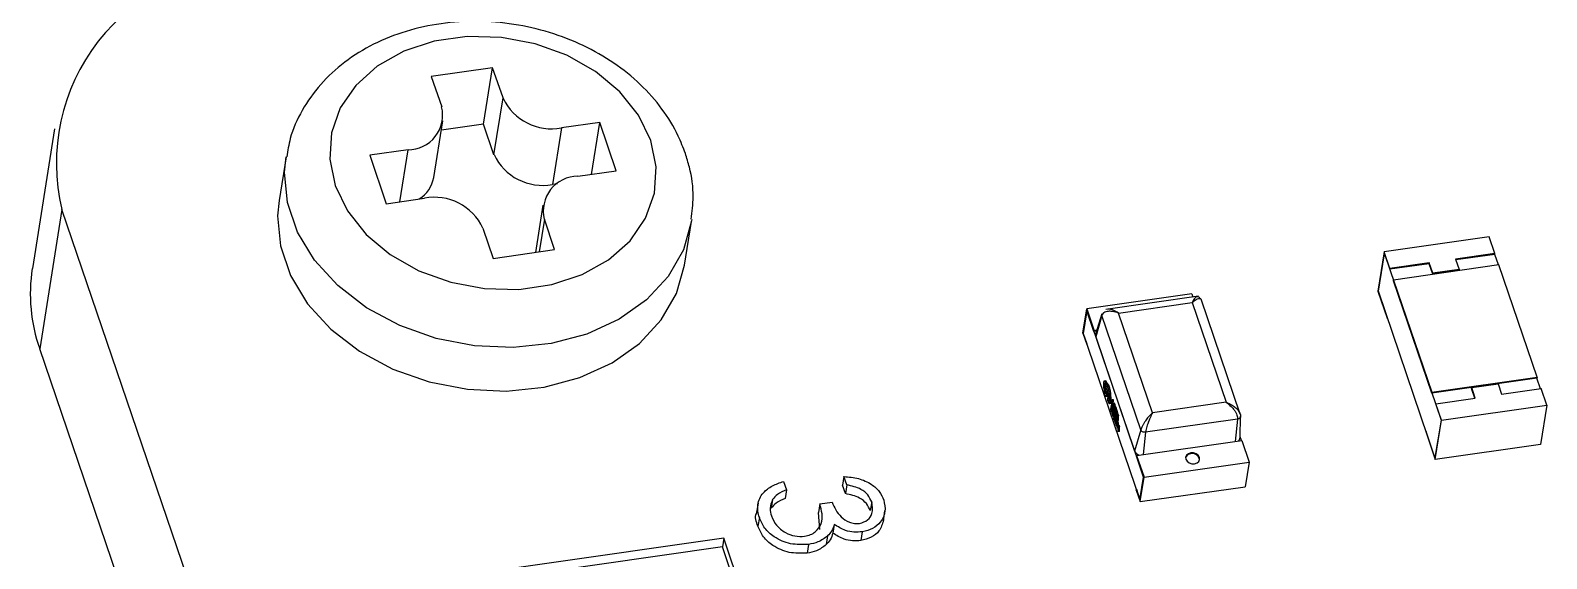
# Model space of a CAD drawing. Header units: millimetres. Extents: x 5 to 415, y 5 to 292.
# Drawn here: x 308.47 to 319.55, y 233.75 to 237.6 of the extents above; entities that cross this region are included whole.
import ezdxf

# ---------------------------------------------------------------- set-up
doc = ezdxf.new("R2010")
doc.units = ezdxf.units.MM

msp = doc.modelspace()

# ---------------------------------------------------------------- linework, layer by layer
at = {"color": 7, "linetype": 'Continuous', "lineweight": 25}
for p, q in [((311.848, 237.331), (311.4, 237.267)), ((311.4, 237.267), (311.476, 237.046)), ((311.782, 236.918), (311.848, 237.331)), ((311.924, 237.11), (311.848, 237.331)), ((311.858, 236.696), (311.924, 237.11)), ((311.419, 236.529), (311.485, 236.943)), ((311.782, 236.918), (311.474, 236.874)), ((311.858, 236.696), (311.782, 236.918)), ((312.351, 236.892), (312.285, 236.478)), ((312.631, 236.932), (312.351, 236.892)), ((312.57, 236.552), (312.631, 236.932)), ((312.751, 236.578), (312.631, 236.932)), ((308.647, 236.884), (308.485, 235.865)), ((310.339, 236.681), (310.288, 236.362)), ((311.23, 236.732), (310.95, 236.692)), ((310.95, 236.692), (311.07, 236.338)), ((312.471, 236.538), (312.751, 236.578)), ((312.323, 236.484), (312.285, 236.478)), ((311.07, 236.338), (311.351, 236.378)), ((308.701, 236.296), (308.539, 235.278)), ((313.864, 221.144), (308.701, 236.296)), ((312.216, 236.328), (312.161, 235.983)), ((311.777, 236.16), (311.853, 235.939)), ((312.301, 236.003), (312.226, 236.224)), ((313.251, 235.89), (313.301, 236.208)), ((319.131, 236.096), (318.363, 235.986)), ((319.172, 235.975), (319.131, 236.096)), ((311.853, 235.939), (312.301, 236.003)), ((318.363, 235.986), (318.317, 235.7)), ((318.32, 235.699), (318.364, 235.972)), ((318.404, 235.865), (318.363, 235.986)), ((318.364, 235.972), (318.403, 235.859)), ((318.364, 235.972), (318.778, 234.758)), ((318.691, 235.9), (318.403, 235.859)), ((318.692, 235.906), (318.404, 235.865)), ((318.692, 235.906), (318.691, 235.9)), ((318.717, 235.824), (318.691, 235.9)), ((318.718, 235.83), (318.692, 235.906)), ((319.172, 235.975), (318.884, 235.934)), ((318.884, 235.934), (318.91, 235.858)), ((319.171, 235.968), (318.886, 235.928)), ((319.171, 235.968), (319.172, 235.975)), ((319.198, 235.891), (319.171, 235.968)), ((318.403, 235.859), (318.404, 235.865)), ((319.201, 235.891), (318.432, 235.781)), ((318.909, 235.851), (318.717, 235.824)), ((318.718, 235.83), (318.717, 235.824)), ((318.91, 235.858), (318.718, 235.83)), ((318.91, 235.858), (318.909, 235.851)), ((319.48, 235.071), (319.201, 235.891)), ((316.957, 235.68), (316.189, 235.57)), ((316.957, 235.68), (316.965, 235.656)), ((318.317, 235.7), (318.384, 235.503)), ((318.385, 235.509), (318.32, 235.699)), ((318.734, 234.484), (318.32, 235.699)), ((318.431, 235.775), (318.432, 235.781)), ((318.711, 234.955), (318.431, 235.775)), ((318.432, 235.781), (318.712, 234.962)), ((316.16, 235.392), (316.189, 235.57)), ((316.189, 235.57), (316.243, 235.411)), ((317.005, 235.662), (316.329, 235.565)), ((316.422, 235.54), (316.959, 235.616)), ((316.959, 235.616), (317.207, 234.889)), ((317.311, 234.802), (317.025, 235.64)), ((316.19, 235.557), (316.164, 235.391)), ((316.242, 235.405), (316.19, 235.557)), ((316.19, 235.557), (316.604, 234.342)), ((316.299, 235.534), (316.254, 235.385)), ((316.299, 235.522), (316.255, 235.367)), ((316.584, 234.687), (316.299, 235.522)), ((316.67, 234.812), (316.422, 235.54)), ((318.384, 235.503), (318.385, 235.509)), ((318.384, 235.503), (318.387, 235.503)), ((316.16, 235.392), (316.189, 235.309)), ((316.164, 235.391), (316.19, 235.315)), ((316.164, 235.391), (316.578, 234.177)), ((316.243, 235.411), (316.242, 235.405)), ((316.261, 235.407), (316.242, 235.405)), ((316.263, 235.414), (316.243, 235.411)), ((316.255, 235.367), (316.539, 234.532)), ((313.702, 220.125), (308.539, 235.278)), ((316.19, 235.315), (316.189, 235.309)), ((316.189, 235.309), (316.192, 235.309)), ((316.327, 235.02), (316.317, 235.019)), ((316.329, 235.044), (316.319, 235.043)), ((316.339, 235.028), (316.329, 235.026)), ((316.341, 235.022), (316.331, 235.021)), ((316.331, 235.021), (316.331, 235.021)), ((316.345, 235.021), (316.335, 235.019)), ((319.479, 235.065), (318.711, 234.955)), ((318.712, 234.962), (319.48, 235.071)), ((319.002, 234.995), (319.195, 235.023)), ((319.195, 235.023), (319.22, 234.947)), ((319.48, 235.071), (319.479, 235.065)), ((319.506, 234.987), (319.479, 235.065)), ((316.331, 234.992), (316.322, 234.99)), ((316.337, 234.982), (316.328, 234.98)), ((316.329, 234.933), (316.338, 234.934)), ((316.337, 235.002), (316.331, 235.001)), ((316.342, 234.959), (316.332, 234.957)), ((316.344, 234.941), (316.332, 234.957)), ((316.332, 234.94), (316.332, 234.941)), ((316.332, 234.941), (316.345, 234.924)), ((316.351, 234.919), (316.341, 234.918)), ((316.341, 234.904), (316.346, 234.891)), ((316.351, 234.947), (316.342, 234.959)), ((316.353, 234.916), (316.343, 234.915)), ((316.351, 234.942), (316.344, 234.941)), ((316.345, 234.924), (316.344, 234.941)), ((316.353, 234.915), (316.344, 234.913)), ((316.347, 234.904), (316.344, 234.913)), ((316.355, 235.002), (316.345, 235)), ((316.353, 234.925), (316.345, 234.924)), ((316.355, 234.905), (316.347, 234.904)), ((316.351, 234.935), (316.351, 234.934)), ((316.355, 234.91), (316.353, 234.915)), ((316.364, 234.962), (316.354, 234.961)), ((316.356, 234.934), (316.365, 234.936)), ((316.375, 234.905), (316.37, 234.879)), ((316.372, 234.878), (316.376, 234.901)), ((316.384, 234.906), (316.375, 234.905)), ((316.376, 234.901), (316.375, 234.905)), ((316.385, 234.902), (316.376, 234.901)), ((316.382, 234.879), (316.385, 234.902)), ((316.385, 234.902), (316.384, 234.906)), ((318.711, 234.955), (318.712, 234.962)), ((318.74, 234.878), (319.028, 234.919)), ((319.002, 234.995), (319.001, 234.989)), ((319.025, 234.919), (319.001, 234.989)), ((319.028, 234.919), (319.002, 234.995)), ((319.22, 234.947), (319.509, 234.988)), ((319.55, 234.866), (319.509, 234.988)), ((316.363, 234.881), (316.354, 234.879)), ((316.356, 234.88), (316.366, 234.881)), ((316.369, 234.89), (316.359, 234.889)), ((316.368, 234.864), (316.364, 234.838)), ((316.364, 234.838), (316.369, 234.821)), ((316.366, 234.837), (316.367, 234.845)), ((316.37, 234.824), (316.366, 234.837)), ((316.37, 234.837), (316.366, 234.837)), ((316.367, 234.845), (316.371, 234.834)), ((316.375, 234.865), (316.368, 234.864)), ((316.373, 234.848), (316.368, 234.864)), ((316.368, 234.848), (316.369, 234.857)), ((316.371, 234.849), (316.368, 234.848)), ((316.371, 234.837), (316.368, 234.848)), ((316.369, 234.857), (316.373, 234.845)), ((316.369, 234.821), (316.37, 234.824)), ((316.371, 234.821), (316.369, 234.821)), ((316.37, 234.879), (316.376, 234.862)), ((316.37, 234.824), (316.372, 234.824)), ((316.381, 234.839), (316.371, 234.837)), ((316.371, 234.834), (316.371, 234.837)), ((316.38, 234.836), (316.371, 234.834)), ((316.38, 234.879), (316.372, 234.878)), ((316.376, 234.865), (316.372, 234.878)), ((316.38, 234.849), (316.373, 234.848)), ((316.373, 234.845), (316.373, 234.848)), ((316.381, 234.846), (316.373, 234.845)), ((316.376, 234.825), (316.373, 234.825)), ((316.373, 234.819), (316.374, 234.82)), ((316.373, 234.815), (316.373, 234.819)), ((316.374, 234.812), (316.373, 234.815)), ((316.374, 234.832), (316.384, 234.834)), ((316.374, 234.832), (316.374, 234.829)), ((316.374, 234.82), (316.375, 234.817)), ((316.376, 234.809), (316.374, 234.812)), ((316.377, 234.815), (316.375, 234.821)), ((316.375, 234.817), (316.377, 234.813)), ((316.375, 234.806), (316.375, 234.806)), ((316.376, 234.806), (316.375, 234.804)), ((316.375, 234.804), (316.377, 234.8)), ((316.376, 234.865), (316.378, 234.866)), ((316.376, 234.862), (316.376, 234.865)), ((316.378, 234.863), (316.376, 234.862)), ((316.377, 234.833), (316.376, 234.835)), ((316.377, 234.811), (316.376, 234.809)), ((316.387, 234.828), (316.377, 234.827)), ((316.377, 234.813), (316.377, 234.811)), ((316.377, 234.8), (316.379, 234.812)), ((316.381, 234.8), (316.377, 234.8)), ((316.381, 234.839), (316.379, 234.846)), ((316.388, 234.813), (316.379, 234.812)), ((316.379, 234.798), (316.381, 234.799)), ((316.379, 234.798), (316.379, 234.795)), ((316.38, 234.836), (316.381, 234.839)), ((316.391, 234.881), (316.381, 234.879)), ((316.382, 234.874), (316.381, 234.874)), ((316.391, 234.811), (316.381, 234.81)), ((316.392, 234.811), (316.382, 234.809)), ((316.383, 234.82), (316.383, 234.821)), ((316.383, 234.821), (316.385, 234.819)), ((316.383, 234.817), (316.383, 234.82)), ((316.383, 234.813), (316.383, 234.817)), ((316.385, 234.81), (316.383, 234.813)), ((316.384, 234.839), (316.385, 234.842)), ((316.384, 234.839), (316.388, 234.84)), ((316.388, 234.843), (316.385, 234.842)), ((316.386, 234.812), (316.385, 234.81)), ((316.394, 234.806), (316.385, 234.805)), ((316.396, 234.873), (316.386, 234.872)), ((316.39, 234.858), (316.386, 234.832)), ((316.386, 234.832), (316.392, 234.815)), ((316.396, 234.8), (316.386, 234.799)), ((316.386, 234.796), (316.386, 234.799)), ((316.387, 234.796), (316.386, 234.796)), ((316.389, 234.792), (316.387, 234.796)), ((316.387, 234.796), (316.387, 234.769)), ((316.398, 234.865), (316.388, 234.863)), ((316.388, 234.86), (316.388, 234.863)), ((316.397, 234.861), (316.388, 234.86)), ((316.388, 234.831), (316.39, 234.84)), ((316.392, 234.818), (316.388, 234.831)), ((316.392, 234.831), (316.388, 234.831)), ((316.388, 234.811), (316.388, 234.813)), ((316.389, 234.772), (316.389, 234.792)), ((316.4, 234.859), (316.39, 234.858)), ((316.396, 234.842), (316.39, 234.858)), ((316.39, 234.843), (316.391, 234.851)), ((316.394, 234.832), (316.39, 234.843)), ((316.394, 234.843), (316.39, 234.843)), ((316.39, 234.84), (316.393, 234.829)), ((316.391, 234.851), (316.395, 234.839)), ((316.392, 234.818), (316.395, 234.819)), ((316.392, 234.815), (316.392, 234.818)), ((316.395, 234.816), (316.392, 234.815)), ((316.393, 234.829), (316.394, 234.832)), ((316.397, 234.829), (316.393, 234.829)), ((316.398, 234.835), (316.394, 234.809)), ((316.398, 234.832), (316.394, 234.832)), ((316.394, 234.809), (316.397, 234.801)), ((316.395, 234.839), (316.396, 234.842)), ((316.405, 234.84), (316.395, 234.839)), ((316.395, 234.797), (316.396, 234.8)), ((316.406, 234.843), (316.396, 234.842)), ((316.396, 234.808), (316.399, 234.828)), ((316.403, 234.81), (316.396, 234.808)), ((316.397, 234.804), (316.396, 234.808)), ((316.397, 234.861), (316.398, 234.865)), ((316.398, 234.793), (316.397, 234.797)), ((316.408, 234.837), (316.398, 234.835)), ((316.401, 234.827), (316.398, 234.835)), ((316.398, 234.78), (316.398, 234.793)), ((316.399, 234.828), (316.401, 234.824)), ((316.406, 234.843), (316.4, 234.859)), ((316.402, 234.836), (316.401, 234.84)), ((316.411, 234.828), (316.401, 234.827)), ((316.411, 234.797), (316.403, 234.783)), ((316.405, 234.84), (316.406, 234.843)), ((316.414, 234.813), (316.405, 234.811)), ((316.414, 234.799), (316.405, 234.798)), ((316.411, 234.828), (316.408, 234.837)), ((316.411, 234.79), (316.408, 234.784)), ((316.421, 234.798), (316.411, 234.797)), ((316.413, 234.793), (316.411, 234.797)), ((316.421, 234.793), (316.411, 234.791)), ((316.411, 234.791), (316.411, 234.79)), ((316.411, 234.789), (316.411, 234.791)), ((316.411, 234.774), (316.411, 234.789)), ((316.413, 234.793), (316.422, 234.794)), ((316.413, 234.755), (316.413, 234.793)), ((316.414, 234.797), (316.414, 234.799)), ((316.422, 234.794), (316.421, 234.798)), ((316.421, 234.793), (316.421, 234.79)), ((316.421, 234.792), (316.421, 234.793)), ((316.422, 234.756), (316.422, 234.794)), ((317.207, 234.889), (316.67, 234.812)), ((317.31, 234.631), (317.313, 234.786)), ((318.74, 234.878), (318.739, 234.872)), ((318.739, 234.872), (318.778, 234.758)), ((318.782, 234.757), (318.74, 234.878)), ((318.782, 234.757), (319.55, 234.866)), ((319.55, 234.866), (319.504, 234.58)), ((316.384, 234.771), (316.383, 234.768)), ((316.384, 234.783), (316.387, 234.783)), ((316.387, 234.772), (316.384, 234.771)), ((316.387, 234.769), (316.386, 234.767)), ((316.386, 234.762), (316.395, 234.764)), ((316.388, 234.764), (316.394, 234.775)), ((316.388, 234.77), (316.389, 234.772)), ((316.389, 234.771), (316.388, 234.77)), ((316.398, 234.771), (316.388, 234.77)), ((316.393, 234.779), (316.389, 234.771)), ((316.39, 234.772), (316.389, 234.772)), ((316.394, 234.775), (316.393, 234.779)), ((316.397, 234.778), (316.393, 234.752)), ((316.393, 234.752), (316.399, 234.736)), ((316.395, 234.751), (316.396, 234.76)), ((316.399, 234.752), (316.395, 234.751)), ((316.399, 234.739), (316.395, 234.751)), ((316.396, 234.76), (316.4, 234.749)), ((316.403, 234.762), (316.397, 234.778)), ((316.397, 234.763), (316.398, 234.771)), ((316.4, 234.752), (316.397, 234.763)), ((316.401, 234.763), (316.397, 234.763)), ((316.398, 234.771), (316.402, 234.759)), ((316.399, 234.736), (316.399, 234.739)), ((316.399, 234.739), (316.402, 234.739)), ((316.402, 234.736), (316.399, 234.736)), ((316.4, 234.749), (316.4, 234.752)), ((316.404, 234.752), (316.4, 234.752)), ((316.404, 234.749), (316.4, 234.749)), ((316.405, 234.756), (316.401, 234.73)), ((316.401, 234.73), (316.404, 234.721)), ((316.402, 234.759), (316.403, 234.762)), ((316.411, 234.76), (316.402, 234.759)), ((316.402, 234.729), (316.406, 234.749)), ((316.41, 234.73), (316.402, 234.729)), ((316.404, 234.724), (316.402, 234.729)), ((316.403, 234.783), (316.405, 234.778)), ((316.403, 234.779), (316.403, 234.78)), ((316.411, 234.763), (316.403, 234.762)), ((316.405, 234.778), (316.407, 234.782)), ((316.412, 234.757), (316.405, 234.756)), ((316.408, 234.747), (316.405, 234.756)), ((316.406, 234.749), (316.407, 234.744)), ((316.407, 234.782), (316.411, 234.769)), ((316.411, 234.766), (316.407, 234.779)), ((316.411, 234.785), (316.408, 234.784)), ((316.408, 234.784), (316.411, 234.774)), ((316.409, 234.756), (316.408, 234.76)), ((316.417, 234.748), (316.408, 234.747)), ((316.418, 234.717), (316.41, 234.703)), ((316.41, 234.703), (316.411, 234.699)), ((316.411, 234.769), (316.411, 234.759)), ((316.411, 234.759), (316.413, 234.755)), ((316.421, 234.733), (316.411, 234.732)), ((316.421, 234.719), (316.411, 234.718)), ((316.411, 234.699), (316.413, 234.703)), ((316.422, 234.756), (316.413, 234.755)), ((316.413, 234.703), (316.418, 234.69)), ((316.418, 234.71), (316.414, 234.704)), ((316.418, 234.705), (316.414, 234.704)), ((316.414, 234.704), (316.418, 234.694)), ((316.417, 234.748), (316.415, 234.755)), ((316.428, 234.718), (316.418, 234.717)), ((316.419, 234.713), (316.418, 234.717)), ((316.428, 234.713), (316.418, 234.712)), ((316.418, 234.712), (316.418, 234.71)), ((316.418, 234.709), (316.418, 234.712)), ((316.418, 234.694), (316.418, 234.709)), ((316.418, 234.69), (316.418, 234.68)), ((316.418, 234.68), (316.419, 234.675)), ((316.419, 234.713), (316.429, 234.714)), ((316.419, 234.675), (316.419, 234.713)), ((316.429, 234.676), (316.419, 234.675)), ((316.421, 234.717), (316.421, 234.719)), ((316.427, 234.712), (316.428, 234.713)), ((316.429, 234.714), (316.428, 234.718)), ((316.428, 234.713), (316.428, 234.711)), ((316.429, 234.676), (316.429, 234.714)), ((316.584, 234.687), (316.539, 234.532)), ((317.292, 234.765), (316.619, 234.669)), ((318.778, 234.758), (318.734, 234.484)), ((318.736, 234.47), (318.782, 234.757)), ((316.553, 234.5), (317.322, 234.61)), ((317.319, 234.61), (317.31, 234.636)), ((317.322, 234.61), (317.376, 234.451)), ((318.67, 234.674), (318.669, 234.668)), ((318.669, 234.668), (318.736, 234.47)), ((318.734, 234.484), (318.67, 234.674)), ((319.504, 234.58), (318.736, 234.47)), ((316.552, 234.494), (316.553, 234.5)), ((316.604, 234.342), (316.552, 234.494)), ((316.553, 234.5), (316.608, 234.341)), ((314.415, 234.346), (314.405, 234.282)), ((314.436, 234.285), (314.415, 234.346)), ((316.578, 234.177), (316.604, 234.342)), ((316.608, 234.341), (317.376, 234.451)), ((317.376, 234.451), (317.348, 234.272)), ((313.974, 234.311), (313.995, 234.249)), ((313.995, 234.249), (313.985, 234.186)), ((314.426, 234.221), (314.405, 234.282)), ((314.436, 234.285), (314.426, 234.221)), ((316.551, 234.246), (316.552, 234.253)), ((316.551, 234.246), (316.579, 234.163)), ((316.552, 234.253), (316.578, 234.177)), ((316.579, 234.163), (316.608, 234.341)), ((316.579, 234.163), (317.348, 234.272)), ((313.788, 234.151), (313.775, 234.072)), ((313.894, 234.179), (313.883, 234.115)), ((314.239, 234.146), (314.229, 234.083)), ((314.239, 234.146), (314.328, 234.159)), ((314.618, 234.161), (314.608, 234.097)), ((313.797, 234.046), (313.786, 233.983)), ((314.238, 233.959), (314.229, 234.083)), ((314.703, 234.018), (314.715, 234.097)), ((314.296, 233.913), (314.286, 233.849)), ((314.344, 233.997), (314.334, 233.933)), ((314.549, 233.943), (314.539, 233.879)), ((313.537, 233.896), (309.897, 233.377)), ((313.527, 233.832), (309.918, 233.317)), ((313.537, 233.896), (313.527, 233.832)), ((314.024, 232.374), (313.527, 233.832)), ((314.054, 232.378), (313.537, 233.896)), ((314.156, 233.85), (314.146, 233.786))]:
    msp.add_line(p, q, dxfattribs=at)
at = {"color": 8, "linetype": 'Continuous', "lineweight": 25}
for p, q in [((311.169, 236.352), (311.23, 236.732)), ((312.226, 236.224), (312.188, 235.987)), ((316.334, 234.94), (316.332, 234.94)), ((316.377, 234.821), (316.375, 234.821)), ((316.385, 234.87), (316.38, 234.87)), ((316.388, 234.86), (316.38, 234.859)), ((316.382, 234.874), (316.382, 234.874)), ((316.389, 234.85), (316.382, 234.849)), ((316.383, 234.804), (316.382, 234.804)), ((316.384, 234.802), (316.382, 234.802)), ((316.385, 234.797), (316.383, 234.796)), ((316.387, 234.789), (316.384, 234.789)), ((316.397, 234.804), (316.403, 234.805)), ((316.387, 234.785), (316.384, 234.785)), ((316.387, 234.769), (316.384, 234.769)), ((316.395, 234.765), (316.388, 234.764)), ((317.292, 234.765), (317.274, 234.603)), ((316.619, 234.669), (316.601, 234.507))]:
    msp.add_line(p, q, dxfattribs=at)
at = {"color": 7, "linetype": 'Continuous', "lineweight": 25, "flags": 128}
for points in [[(313.003, 236.8), (312.914, 236.985), (312.777, 237.156), (312.601, 237.304), (312.391, 237.422), (312.158, 237.506), (311.912, 237.552), (311.662, 237.558), (311.421, 237.524), (311.199, 237.451), (311.005, 237.342), (310.849, 237.202), (310.735, 237.037), (310.671, 236.855), (310.658, 236.664), (310.698, 236.471), (310.787, 236.285), (310.924, 236.114), (311.1, 235.967), (311.31, 235.848), (311.543, 235.764), (311.789, 235.718), (312.039, 235.712), (312.28, 235.747), (312.502, 235.82), (312.696, 235.929), (312.853, 236.068), (312.966, 236.233), (313.03, 236.415), (313.043, 236.607), (313.003, 236.8)], [(310.288, 236.362), (310.277, 236.249), (310.298, 236.03), (310.372, 235.813), (310.496, 235.608), (310.666, 235.422), (310.876, 235.261), (311.119, 235.131), (311.385, 235.037), (311.665, 234.983), (311.948, 234.97), (312.225, 234.999), (312.486, 235.068), (312.721, 235.176), (312.921, 235.318), (313.08, 235.489), (313.191, 235.683), (313.251, 235.89)], [(316.95, 234.519), (316.932, 234.513), (316.919, 234.502), (316.912, 234.488), (316.914, 234.472), (316.923, 234.458), (316.938, 234.447), (316.957, 234.44), (316.977, 234.44), (316.995, 234.446), (317.008, 234.457), (317.014, 234.471), (317.013, 234.486), (317.004, 234.501), (316.989, 234.512), (316.97, 234.518), (316.95, 234.519)]]:
    msp.add_lwpolyline(points, dxfattribs=at)
at = {"color": 8, "linetype": 'Continuous', "lineweight": 25, "flags": 128}
msp.add_lwpolyline([(313.304, 236.223), (313.302, 236.212), (313.242, 236.002), (313.131, 235.807), (312.972, 235.636), (312.772, 235.494), (312.537, 235.386), (312.276, 235.317), (311.999, 235.288), (311.715, 235.301), (311.436, 235.355), (311.17, 235.449), (310.927, 235.579), (310.717, 235.74), (310.547, 235.926), (310.423, 236.131), (310.349, 236.348), (310.328, 236.568), (310.339, 236.681)], dxfattribs=at)
at = {"color": 7, "linetype": 'Continuous', "lineweight": 25}
for centre, radius, start, end in [((310.106, 236.635), 1.445, 90.5112, 193.5646), ((311.23, 236.985), 0.253, 269.9743, 13.8754), ((312.278, 237.276), 0.391, 205.1883, 280.7611), ((312.212, 236.863), 0.391, 205.1883, 280.7611), ((311.188, 236.572), 0.234, 301.69, 349.444), ((312.471, 236.285), 0.253, 89.9743, 193.8754), ((311.423, 235.994), 0.391, 25.1883, 100.7611), ((309.678, 235.679), 1.208, 171.1065, 199.3887), ((316.283, 235.377), 0.03, 163.3541, 199.4349), ((317.278, 234.632), 0.0321, 306.375, 357.4287), ((316.585, 234.551), 0.0499, 202.87, 255.0904), ((316.952, 234.47), 0.0421, 93.5747, 160.5372), ((316.961, 234.461), 0.0529, 7.7938, 103.6074)]:
    msp.add_arc(centre, radius, start, end, dxfattribs=at)
for points, knots in [([(313.257, 236.705), (313.24, 236.748), (313.197, 236.861), (313.091, 237.033), (312.932, 237.214), (312.737, 237.37), (312.513, 237.498), (312.266, 237.594), (312.004, 237.654), (311.736, 237.676), (311.469, 237.659), (311.213, 237.603), (310.974, 237.508), (310.763, 237.377), (310.586, 237.214), (310.452, 237.024), (310.369, 236.843), (310.351, 236.725), (310.344, 236.68)], [0, 0, 0, 0, 0.038502, 0.10216, 0.166481, 0.231703, 0.297548, 0.36375, 0.430146, 0.4967, 0.563437, 0.630379, 0.697469, 0.764479, 0.831004, 0.896561, 0.960855, 1, 1, 1, 1]), ([(313.299, 236.225), (313.306, 236.279), (313.322, 236.405), (313.299, 236.568), (313.267, 236.672), (313.257, 236.705)], [0, 0, 0, 0, 0.340115, 0.786897, 1, 1, 1, 1]), ([(316.422, 235.54), (316.409, 235.548), (316.387, 235.561), (316.361, 235.567), (316.347, 235.569), (316.343, 235.567), (316.343, 235.567)], [0, 0, 0, 0, 0.458419, 0.775277, 0.990797, 1, 1, 1, 1]), ([(317.019, 235.646), (317.017, 235.648), (317.013, 235.653), (317.005, 235.657), (316.997, 235.66), (316.991, 235.659), (316.989, 235.659)], [0, 0, 0, 0, 0.277233, 0.532327, 0.772052, 1, 1, 1, 1]), ([(317.006, 235.646), (317.01, 235.647), (317.016, 235.648), (317.021, 235.645), (317.023, 235.643)], [0, 0, 0, 0, 0.519519, 1, 1, 1, 1]), ([(316.422, 235.54), (316.407, 235.544), (316.381, 235.552), (316.349, 235.553), (316.329, 235.549), (316.314, 235.543), (316.304, 235.533), (316.301, 235.525), (316.299, 235.522)], [0, 0, 0, 0, 0.295305, 0.499494, 0.638334, 0.766757, 0.886573, 1, 1, 1, 1]), ([(316.312, 235.032), (316.312, 235.028), (316.311, 235.021), (316.311, 235.01), (316.312, 235.004), (316.312, 235.003)], [0, 0, 0, 0, 0.455237, 0.910257, 1, 1, 1, 1]), ([(316.319, 235.043), (316.318, 235.043), (316.315, 235.043), (316.313, 235.038), (316.312, 235.033), (316.312, 235.032)], [0, 0, 0, 0, 0.425141, 0.850132, 1, 1, 1, 1]), ([(316.319, 234.989), (316.318, 234.992), (316.317, 234.999), (316.316, 235.009), (316.316, 235.015), (316.317, 235.018), (316.317, 235.019)], [0, 0, 0, 0, 0.302541, 0.605559, 0.903247, 1, 1, 1, 1]), ([(316.317, 235.019), (316.317, 235.021), (316.318, 235.024), (316.32, 235.026), (316.323, 235.025), (316.325, 235.021), (316.327, 235.017), (316.327, 235.015)], [0, 0, 0, 0, 0.214081, 0.427356, 0.642413, 0.859794, 1, 1, 1, 1]), ([(316.329, 235.026), (316.328, 235.03), (316.325, 235.037), (316.321, 235.042), (316.319, 235.043), (316.319, 235.043)], [0, 0, 0, 0, 0.425914, 0.851803, 1, 1, 1, 1]), ([(316.325, 235.043), (316.324, 235.041), (316.323, 235.039), (316.322, 235.035), (316.322, 235.034)], [0, 0, 0, 0, 0.739297, 1, 1, 1, 1]), ([(316.328, 234.99), (316.328, 234.993), (316.327, 235), (316.326, 235.01), (316.326, 235.016), (316.326, 235.019), (316.327, 235.02)], [0, 0, 0, 0, 0.302541, 0.605559, 0.903247, 1, 1, 1, 1]), ([(316.327, 235.015), (316.328, 235.014), (316.329, 235.012), (316.33, 235.007), (316.33, 235.003), (316.331, 235.001)], [0, 0, 0, 0, 0.288688, 0.577172, 1, 1, 1, 1]), ([(316.339, 235.028), (316.337, 235.031), (316.334, 235.039), (316.331, 235.043), (316.329, 235.044), (316.329, 235.044)], [0, 0, 0, 0, 0.425914, 0.851803, 1, 1, 1, 1]), ([(316.331, 235.021), (316.331, 235.022), (316.33, 235.022), (316.33, 235.024), (316.329, 235.026), (316.329, 235.026)], [0, 0, 0, 0, 0.261766, 0.523548, 1, 1, 1, 1]), ([(316.335, 235.019), (316.335, 235.02), (316.334, 235.021), (316.332, 235.021), (316.331, 235.021), (316.331, 235.021)], [0, 0, 0, 0, 0.293579, 0.587052, 1, 1, 1, 1]), ([(316.345, 235), (316.345, 235.003), (316.343, 235.007), (316.339, 235.015), (316.337, 235.018), (316.335, 235.019)], [0, 0, 0, 0, 0.26424, 0.526014, 1, 1, 1, 1]), ([(316.34, 235.022), (316.34, 235.023), (316.34, 235.024), (316.339, 235.026), (316.339, 235.027), (316.339, 235.028)], [0, 0, 0, 0, 0.261766, 0.523548, 1, 1, 1, 1]), ([(316.345, 235.021), (316.344, 235.021), (316.344, 235.022), (316.342, 235.023), (316.341, 235.022), (316.341, 235.022)], [0, 0, 0, 0, 0.293579, 0.587052, 1, 1, 1, 1]), ([(316.355, 235.002), (316.354, 235.004), (316.352, 235.009), (316.349, 235.016), (316.346, 235.019), (316.345, 235.021)], [0, 0, 0, 0, 0.26424, 0.526014, 1, 1, 1, 1]), ([(316.312, 235.003), (316.312, 235), (316.313, 234.995), (316.314, 234.986), (316.316, 234.98), (316.317, 234.977)], [0, 0, 0, 0, 0.291408, 0.571787, 1, 1, 1, 1]), ([(316.317, 234.977), (316.317, 234.974), (316.317, 234.968), (316.318, 234.959), (316.32, 234.95), (316.321, 234.945), (316.322, 234.943)], [0, 0, 0, 0, 0.260637, 0.522047, 0.789164, 1, 1, 1, 1]), ([(316.328, 234.98), (316.327, 234.982), (316.325, 234.987), (316.322, 234.99), (316.32, 234.991), (316.319, 234.989), (316.319, 234.989)], [0, 0, 0, 0, 0.271189, 0.542353, 0.820207, 1, 1, 1, 1]), ([(316.326, 234.969), (316.325, 234.97), (316.325, 234.972), (316.323, 234.973), (316.322, 234.972), (316.322, 234.971), (316.321, 234.969), (316.321, 234.967), (316.321, 234.965), (316.321, 234.964), (316.322, 234.961), (316.322, 234.958), (316.323, 234.956), (316.323, 234.954)], [0, 0, 0, 0, 0.129833, 0.244024, 0.358323, 0.488442, 0.553488, 0.61203, 0.666964, 0.72176, 0.779913, 0.844374, 1, 1, 1, 1]), ([(316.322, 234.943), (316.323, 234.941), (316.324, 234.936), (316.327, 234.933), (316.33, 234.933), (316.331, 234.935), (316.332, 234.938), (316.332, 234.94)], [0, 0, 0, 0, 0.214081, 0.427356, 0.642413, 0.859794, 1, 1, 1, 1]), ([(316.323, 234.954), (316.324, 234.953), (316.325, 234.952), (316.326, 234.95), (316.327, 234.951), (316.327, 234.953), (316.328, 234.954), (316.328, 234.956), (316.328, 234.958), (316.328, 234.96), (316.327, 234.962), (316.327, 234.965), (316.326, 234.967), (316.326, 234.969)], [0, 0, 0, 0, 0.130143, 0.244464, 0.358675, 0.488533, 0.553601, 0.612178, 0.667147, 0.721965, 0.780115, 0.844542, 1, 1, 1, 1]), ([(316.332, 234.957), (316.332, 234.961), (316.331, 234.967), (316.329, 234.975), (316.328, 234.979), (316.328, 234.98)], [0, 0, 0, 0, 0.3805989, 0.763032, 1, 1, 1, 1]), ([(316.337, 234.982), (316.336, 234.984), (316.335, 234.988), (316.332, 234.992), (316.331, 234.991), (316.33, 234.991)], [0, 0, 0, 0, 0.35761, 0.715186, 1, 1, 1, 1]), ([(316.331, 235.001), (316.332, 235.002), (316.334, 235.005), (316.337, 235.002), (316.341, 234.997), (316.343, 234.991), (316.344, 234.989)], [0, 0, 0, 0, 0.273946, 0.547409, 0.816601, 1, 1, 1, 1]), ([(316.342, 234.959), (316.342, 234.962), (316.341, 234.968), (316.339, 234.976), (316.338, 234.98), (316.337, 234.982)], [0, 0, 0, 0, 0.380599, 0.763032, 1, 1, 1, 1]), ([(316.343, 234.915), (316.343, 234.916), (316.342, 234.917), (316.342, 234.918), (316.341, 234.918), (316.34, 234.917), (316.34, 234.916), (316.34, 234.916)], [0, 0, 0, 0, 0.21302, 0.425974, 0.641603, 0.860147, 1, 1, 1, 1]), ([(316.34, 234.916), (316.34, 234.915), (316.34, 234.914), (316.34, 234.911), (316.34, 234.908), (316.341, 234.906), (316.341, 234.904), (316.341, 234.904)], [0, 0, 0, 0, 0.220434, 0.440514, 0.669978, 0.902915, 1, 1, 1, 1]), ([(316.344, 234.913), (316.344, 234.914), (316.343, 234.914), (316.343, 234.914), (316.343, 234.915), (316.343, 234.915)], [0, 0, 0, 0, 0.247598, 0.623799, 1, 1, 1, 1]), ([(316.344, 234.989), (316.345, 234.985), (316.347, 234.978), (316.35, 234.964), (316.351, 234.951), (316.351, 234.941), (316.351, 234.936), (316.351, 234.935)], [0, 0, 0, 0, 0.22945, 0.458705, 0.690754, 0.925697, 1, 1, 1, 1]), ([(316.354, 234.961), (316.353, 234.968), (316.351, 234.978), (316.348, 234.991), (316.346, 234.997), (316.345, 235)], [0, 0, 0, 0, 0.472427, 0.731254, 1, 1, 1, 1]), ([(316.355, 234.902), (316.354, 234.901), (316.354, 234.898), (316.352, 234.896), (316.35, 234.898), (316.348, 234.9), (316.347, 234.903), (316.347, 234.904)], [0, 0, 0, 0, 0.230431, 0.45962, 0.684846, 0.908138, 1, 1, 1, 1]), ([(316.351, 234.934), (316.352, 234.931), (316.353, 234.927), (316.354, 234.92), (316.355, 234.912), (316.355, 234.906), (316.355, 234.903), (316.355, 234.902)], [0, 0, 0, 0, 0.214749, 0.428856, 0.643457, 0.859919, 1, 1, 1, 1]), ([(316.353, 234.916), (316.353, 234.917), (316.352, 234.918), (316.351, 234.919), (316.351, 234.919), (316.351, 234.919)], [0, 0, 0, 0, 0.368203, 0.736291, 1, 1, 1, 1]), ([(316.353, 234.915), (316.353, 234.915), (316.353, 234.915), (316.353, 234.916), (316.353, 234.916), (316.353, 234.916)], [0, 0, 0, 0, 0.247598, 0.623799, 1, 1, 1, 1]), ([(316.356, 234.934), (316.356, 234.937), (316.356, 234.943), (316.355, 234.952), (316.354, 234.958), (316.354, 234.961)], [0, 0, 0, 0, 0.322828, 0.657228, 1, 1, 1, 1]), ([(316.364, 234.962), (316.363, 234.969), (316.361, 234.979), (316.358, 234.993), (316.356, 234.999), (316.355, 235.002)], [0, 0, 0, 0, 0.472427, 0.731254, 1, 1, 1, 1]), ([(316.359, 234.889), (316.36, 234.892), (316.36, 234.898), (316.36, 234.911), (316.358, 234.924), (316.356, 234.931), (316.356, 234.934)], [0, 0, 0, 0, 0.260213, 0.52113, 0.792473, 1, 1, 1, 1]), ([(316.365, 234.936), (316.365, 234.939), (316.365, 234.944), (316.365, 234.953), (316.364, 234.959), (316.364, 234.962)], [0, 0, 0, 0, 0.322828, 0.657228, 1, 1, 1, 1]), ([(316.369, 234.89), (316.369, 234.893), (316.37, 234.9), (316.369, 234.912), (316.368, 234.925), (316.366, 234.933), (316.365, 234.936)], [0, 0, 0, 0, 0.260213, 0.52113, 0.792473, 1, 1, 1, 1]), ([(316.346, 234.891), (316.347, 234.888), (316.349, 234.882), (316.352, 234.88), (316.353, 234.879), (316.354, 234.879)], [0, 0, 0, 0, 0.44903, 0.897541, 1, 1, 1, 1]), ([(316.354, 234.879), (316.355, 234.88), (316.357, 234.88), (316.359, 234.885), (316.359, 234.888), (316.359, 234.889)], [0, 0, 0, 0, 0.449137, 0.898639, 1, 1, 1, 1]), ([(316.363, 234.881), (316.364, 234.881), (316.367, 234.881), (316.368, 234.886), (316.369, 234.889), (316.369, 234.89)], [0, 0, 0, 0, 0.449137, 0.898639, 1, 1, 1, 1]), ([(316.372, 234.822), (316.371, 234.822), (316.371, 234.821), (316.371, 234.819), (316.371, 234.817), (316.372, 234.817)], [0, 0, 0, 0, 0.2656554, 0.6707312, 1, 1, 1, 1]), ([(316.375, 234.821), (316.375, 234.822), (316.374, 234.824), (316.373, 234.825), (316.372, 234.825), (316.372, 234.824), (316.372, 234.823), (316.372, 234.822)], [0, 0, 0, 0, 0.3286073, 0.5183644, 0.7095029, 0.8801987, 1, 1, 1, 1]), ([(316.372, 234.817), (316.372, 234.816), (316.372, 234.814), (316.372, 234.812), (316.373, 234.811), (316.373, 234.81)], [0, 0, 0, 0, 0.280082, 0.6960521, 1, 1, 1, 1]), ([(316.373, 234.81), (316.373, 234.809), (316.374, 234.807), (316.375, 234.806), (316.376, 234.806), (316.376, 234.806), (316.376, 234.807)], [0, 0, 0, 0, 0.32456, 0.651624, 0.933946, 1, 1, 1, 1]), ([(316.377, 234.827), (316.377, 234.827), (316.376, 234.829), (316.375, 234.831), (316.375, 234.832), (316.374, 234.832)], [0, 0, 0, 0, 0.327556, 0.61702, 1, 1, 1, 1]), ([(316.374, 234.829), (316.374, 234.829), (316.375, 234.828), (316.376, 234.826), (316.376, 234.825), (316.377, 234.824)], [0, 0, 0, 0, 0.489411, 0.740287, 1, 1, 1, 1]), ([(316.379, 234.812), (316.379, 234.813), (316.379, 234.815), (316.379, 234.818), (316.379, 234.821), (316.378, 234.824), (316.377, 234.826), (316.377, 234.827)], [0, 0, 0, 0, 0.332413, 0.489232, 0.646715, 0.835876, 1, 1, 1, 1]), ([(316.377, 234.824), (316.377, 234.824), (316.377, 234.823), (316.377, 234.821), (316.378, 234.819), (316.378, 234.817), (316.377, 234.816), (316.377, 234.815)], [0, 0, 0, 0, 0.21399, 0.364469, 0.515402, 0.706379, 1, 1, 1, 1]), ([(316.381, 234.879), (316.381, 234.879), (316.38, 234.879), (316.379, 234.877), (316.379, 234.875), (316.378, 234.874)], [0, 0, 0, 0, 0.381139, 0.761347, 1, 1, 1, 1]), ([(316.378, 234.874), (316.378, 234.873), (316.378, 234.87), (316.378, 234.865), (316.378, 234.862), (316.378, 234.86)], [0, 0, 0, 0, 0.284025, 0.735319, 1, 1, 1, 1]), ([(316.378, 234.86), (316.378, 234.859), (316.379, 234.855), (316.38, 234.85), (316.381, 234.847), (316.381, 234.846)], [0, 0, 0, 0, 0.327382, 0.698082, 1, 1, 1, 1]), ([(316.38, 234.859), (316.38, 234.861), (316.379, 234.864), (316.38, 234.868), (316.38, 234.869), (316.38, 234.87)], [0, 0, 0, 0, 0.406322, 0.87866, 1, 1, 1, 1]), ([(316.381, 234.79), (316.381, 234.791), (316.38, 234.792), (316.38, 234.795), (316.379, 234.797), (316.379, 234.798)], [0, 0, 0, 0, 0.268852, 0.519428, 1, 1, 1, 1]), ([(316.379, 234.795), (316.379, 234.794), (316.379, 234.793), (316.38, 234.79), (316.38, 234.789), (316.381, 234.788)], [0, 0, 0, 0, 0.279025, 0.557905, 1, 1, 1, 1]), ([(316.38, 234.87), (316.38, 234.87), (316.38, 234.872), (316.381, 234.874), (316.382, 234.874), (316.382, 234.874)], [0, 0, 0, 0, 0.282265, 0.740588, 1, 1, 1, 1]), ([(316.382, 234.849), (316.382, 234.85), (316.381, 234.853), (316.38, 234.856), (316.38, 234.859), (316.38, 234.859)], [0, 0, 0, 0, 0.436303, 0.812813, 1, 1, 1, 1]), ([(316.386, 234.872), (316.385, 234.874), (316.384, 234.877), (316.383, 234.879), (316.382, 234.879), (316.381, 234.879)], [0, 0, 0, 0, 0.486474, 0.73697, 1, 1, 1, 1]), ([(316.381, 234.846), (316.382, 234.845), (316.382, 234.843), (316.383, 234.841), (316.384, 234.84), (316.384, 234.839)], [0, 0, 0, 0, 0.431929, 0.712463, 1, 1, 1, 1]), ([(316.382, 234.809), (316.382, 234.81), (316.381, 234.81), (316.381, 234.809), (316.381, 234.808), (316.381, 234.808)], [0, 0, 0, 0, 0.371795, 0.746684, 1, 1, 1, 1]), ([(316.381, 234.808), (316.381, 234.808), (316.381, 234.807), (316.381, 234.806), (316.381, 234.805), (316.381, 234.804)], [0, 0, 0, 0, 0.27482, 0.531849, 1, 1, 1, 1]), ([(316.381, 234.804), (316.381, 234.803), (316.381, 234.802), (316.381, 234.799), (316.382, 234.798), (316.382, 234.797)], [0, 0, 0, 0, 0.288002, 0.595884, 1, 1, 1, 1]), ([(316.382, 234.787), (316.382, 234.788), (316.382, 234.788), (316.381, 234.789), (316.381, 234.79)], [0, 0, 0, 0, 0.326809, 1, 1, 1, 1]), ([(316.381, 234.788), (316.381, 234.787), (316.381, 234.786), (316.382, 234.784), (316.383, 234.784), (316.383, 234.783)], [0, 0, 0, 0, 0.281628, 0.563606, 1, 1, 1, 1]), ([(316.382, 234.874), (316.383, 234.874), (316.383, 234.873), (316.385, 234.871), (316.385, 234.869), (316.385, 234.869)], [0, 0, 0, 0, 0.413698, 0.802066, 1, 1, 1, 1]), ([(316.385, 234.842), (316.384, 234.843), (316.384, 234.844), (316.383, 234.846), (316.382, 234.848), (316.382, 234.849)], [0, 0, 0, 0, 0.460598, 0.727784, 1, 1, 1, 1]), ([(316.385, 234.805), (316.384, 234.805), (316.384, 234.806), (316.383, 234.808), (316.383, 234.809), (316.382, 234.809)], [0, 0, 0, 0, 0.281707, 0.559691, 1, 1, 1, 1]), ([(316.382, 234.804), (316.382, 234.804), (316.382, 234.805), (316.383, 234.805), (316.383, 234.805), (316.383, 234.805)], [0, 0, 0, 0, 0.3312, 0.663686, 1, 1, 1, 1]), ([(316.382, 234.802), (316.382, 234.802), (316.382, 234.802), (316.382, 234.803), (316.382, 234.804), (316.382, 234.804)], [0, 0, 0, 0, 0.255945, 0.603033, 1, 1, 1, 1]), ([(316.383, 234.796), (316.383, 234.797), (316.383, 234.798), (316.382, 234.8), (316.382, 234.801), (316.382, 234.802)], [0, 0, 0, 0, 0.333213, 0.664528, 1, 1, 1, 1]), ([(316.382, 234.797), (316.382, 234.796), (316.382, 234.795), (316.383, 234.793), (316.383, 234.792), (316.383, 234.791)], [0, 0, 0, 0, 0.3608077, 0.6784925, 1, 1, 1, 1]), ([(316.383, 234.805), (316.383, 234.805), (316.383, 234.804), (316.384, 234.804), (316.384, 234.803), (316.384, 234.802)], [0, 0, 0, 0, 0.2932054, 0.5502792, 1, 1, 1, 1]), ([(316.384, 234.789), (316.384, 234.79), (316.384, 234.792), (316.384, 234.794), (316.383, 234.796), (316.383, 234.796)], [0, 0, 0, 0, 0.375033, 0.686035, 1, 1, 1, 1]), ([(316.383, 234.791), (316.383, 234.791), (316.383, 234.79), (316.383, 234.789), (316.383, 234.789), (316.383, 234.788)], [0, 0, 0, 0, 0.26023, 0.617586, 1, 1, 1, 1]), ([(316.383, 234.788), (316.383, 234.788), (316.383, 234.788), (316.383, 234.787), (316.383, 234.787), (316.383, 234.787)], [0, 0, 0, 0, 0.4673446, 0.8452762, 1, 1, 1, 1]), ([(316.387, 234.828), (316.386, 234.829), (316.386, 234.83), (316.385, 234.832), (316.384, 234.833), (316.384, 234.834)], [0, 0, 0, 0, 0.327556, 0.61702, 1, 1, 1, 1]), ([(316.384, 234.802), (316.384, 234.802), (316.384, 234.801), (316.385, 234.799), (316.385, 234.797), (316.386, 234.796)], [0, 0, 0, 0, 0.26663, 0.533423, 1, 1, 1, 1]), ([(316.384, 234.785), (316.384, 234.785), (316.385, 234.786), (316.385, 234.787), (316.385, 234.788), (316.384, 234.789)], [0, 0, 0, 0, 0.276916, 0.736651, 1, 1, 1, 1]), ([(316.385, 234.869), (316.386, 234.868), (316.386, 234.866), (316.387, 234.863), (316.388, 234.861), (316.388, 234.86)], [0, 0, 0, 0, 0.342602, 0.666314, 1, 1, 1, 1]), ([(316.386, 234.799), (316.386, 234.799), (316.386, 234.8), (316.385, 234.802), (316.385, 234.804), (316.385, 234.805)], [0, 0, 0, 0, 0.263968, 0.527902, 1, 1, 1, 1]), ([(316.388, 234.863), (316.388, 234.864), (316.388, 234.866), (316.387, 234.869), (316.386, 234.87), (316.386, 234.872)], [0, 0, 0, 0, 0.254812, 0.509311, 1, 1, 1, 1]), ([(316.388, 234.813), (316.388, 234.814), (316.389, 234.816), (316.389, 234.82), (316.388, 234.823), (316.387, 234.826), (316.387, 234.827), (316.387, 234.828)], [0, 0, 0, 0, 0.332413, 0.489232, 0.646715, 0.835876, 1, 1, 1, 1]), ([(316.39, 234.855), (316.39, 234.856), (316.39, 234.858), (316.389, 234.86), (316.389, 234.861)], [0, 0, 0, 0, 0.591429, 1, 1, 1, 1]), ([(316.396, 234.873), (316.395, 234.875), (316.394, 234.878), (316.392, 234.88), (316.391, 234.88), (316.391, 234.881)], [0, 0, 0, 0, 0.486474, 0.73697, 1, 1, 1, 1]), ([(316.392, 234.811), (316.392, 234.811), (316.391, 234.811), (316.391, 234.811), (316.391, 234.811)], [0, 0, 0, 0, 0.904901, 1, 1, 1, 1]), ([(316.394, 234.806), (316.394, 234.807), (316.394, 234.808), (316.393, 234.81), (316.392, 234.81), (316.392, 234.811)], [0, 0, 0, 0, 0.281707, 0.559691, 1, 1, 1, 1]), ([(316.396, 234.8), (316.396, 234.801), (316.395, 234.802), (316.395, 234.804), (316.394, 234.805), (316.394, 234.806)], [0, 0, 0, 0, 0.263968, 0.527902, 1, 1, 1, 1]), ([(316.398, 234.865), (316.398, 234.866), (316.397, 234.867), (316.397, 234.87), (316.396, 234.872), (316.396, 234.873)], [0, 0, 0, 0, 0.254812, 0.509311, 1, 1, 1, 1]), ([(316.401, 234.797), (316.4, 234.798), (316.399, 234.799), (316.398, 234.802), (316.397, 234.804)], [0, 0, 0, 0, 0.475785, 1, 1, 1, 1]), ([(316.397, 234.801), (316.397, 234.8), (316.398, 234.797), (316.4, 234.794), (316.401, 234.793), (316.402, 234.793)], [0, 0, 0, 0, 0.276112, 0.725755, 1, 1, 1, 1]), ([(316.405, 234.811), (316.404, 234.814), (316.403, 234.818), (316.402, 234.823), (316.401, 234.826), (316.401, 234.827)], [0, 0, 0, 0, 0.421337, 0.841591, 1, 1, 1, 1]), ([(316.401, 234.824), (316.401, 234.822), (316.402, 234.819), (316.403, 234.814), (316.403, 234.812)], [0, 0, 0, 0, 0.520016, 1, 1, 1, 1]), ([(316.403, 234.802), (316.403, 234.8), (316.402, 234.798), (316.401, 234.798), (316.401, 234.797)], [0, 0, 0, 0, 0.522713, 1, 1, 1, 1]), ([(316.402, 234.793), (316.402, 234.793), (316.403, 234.792), (316.404, 234.795), (316.405, 234.797), (316.405, 234.798)], [0, 0, 0, 0, 0.377142, 0.751301, 1, 1, 1, 1]), ([(316.403, 234.812), (316.403, 234.811), (316.404, 234.809), (316.404, 234.806), (316.403, 234.803), (316.403, 234.802)], [0, 0, 0, 0, 0.23584, 0.474663, 1, 1, 1, 1]), ([(316.405, 234.798), (316.405, 234.799), (316.405, 234.803), (316.405, 234.808), (316.405, 234.811), (316.405, 234.811)], [0, 0, 0, 0, 0.471268, 0.832504, 1, 1, 1, 1]), ([(316.411, 234.799), (316.41, 234.799), (316.409, 234.801), (316.408, 234.804), (316.407, 234.805)], [0, 0, 0, 0, 0.475785, 1, 1, 1, 1]), ([(316.41, 234.825), (316.411, 234.823), (316.412, 234.82), (316.413, 234.816), (316.413, 234.814)], [0, 0, 0, 0, 0.520016, 1, 1, 1, 1]), ([(316.414, 234.813), (316.414, 234.815), (316.413, 234.82), (316.412, 234.825), (316.411, 234.827), (316.411, 234.828)], [0, 0, 0, 0, 0.421337, 0.841591, 1, 1, 1, 1]), ([(316.413, 234.803), (316.413, 234.802), (316.412, 234.799), (316.411, 234.799), (316.411, 234.799)], [0, 0, 0, 0, 0.522713, 1, 1, 1, 1]), ([(316.413, 234.814), (316.413, 234.813), (316.413, 234.811), (316.413, 234.807), (316.413, 234.805), (316.413, 234.803)], [0, 0, 0, 0, 0.23584, 0.474663, 1, 1, 1, 1]), ([(316.414, 234.799), (316.414, 234.801), (316.415, 234.804), (316.415, 234.809), (316.414, 234.812), (316.414, 234.813)], [0, 0, 0, 0, 0.471268, 0.832504, 1, 1, 1, 1]), ([(316.67, 234.812), (316.66, 234.802), (316.642, 234.785), (316.621, 234.756), (316.606, 234.734), (316.596, 234.716), (316.588, 234.7), (316.585, 234.691), (316.584, 234.687)], [0, 0, 0, 0, 0.29535, 0.499495, 0.63835, 0.766779, 0.886589, 1, 1, 1, 1]), ([(316.67, 234.812), (316.664, 234.8), (316.654, 234.779), (316.64, 234.746), (316.632, 234.721), (316.626, 234.701), (316.621, 234.683), (316.62, 234.673), (316.619, 234.669)], [0, 0, 0, 0, 0.295314, 0.499494, 0.638337, 0.766762, 0.886576, 1, 1, 1, 1]), ([(317.207, 234.889), (317.22, 234.879), (317.242, 234.862), (317.265, 234.835), (317.279, 234.814), (317.287, 234.795), (317.292, 234.779), (317.292, 234.769), (317.292, 234.765)], [0, 0, 0, 0, 0.295391, 0.499496, 0.638365, 0.766799, 0.886604, 1, 1, 1, 1]), ([(317.312, 234.791), (317.313, 234.788), (317.314, 234.782), (317.31, 234.774), (317.302, 234.768), (317.295, 234.766), (317.292, 234.765)], [0, 0, 0, 0, 0.250427, 0.5, 0.749573, 1, 1, 1, 1]), ([(317.294, 234.832), (317.297, 234.827), (317.305, 234.817), (317.311, 234.803), (317.312, 234.795), (317.312, 234.791)], [0, 0, 0, 0, 0.3550949, 0.686382, 1, 1, 1, 1]), ([(316.383, 234.783), (316.383, 234.783), (316.384, 234.783), (316.384, 234.783), (316.384, 234.784), (316.384, 234.785)], [0, 0, 0, 0, 0.350906, 0.7040752, 1, 1, 1, 1]), ([(316.383, 234.768), (316.383, 234.768), (316.383, 234.767), (316.384, 234.766), (316.384, 234.766), (316.384, 234.766)], [0, 0, 0, 0, 0.289221, 0.578244, 1, 1, 1, 1]), ([(316.384, 234.769), (316.384, 234.769), (316.384, 234.769), (316.384, 234.77), (316.384, 234.771), (316.384, 234.771)], [0, 0, 0, 0, 0.272066, 0.54409, 1, 1, 1, 1]), ([(316.386, 234.767), (316.386, 234.767), (316.386, 234.767), (316.385, 234.767), (316.385, 234.768), (316.384, 234.768), (316.384, 234.769)], [0, 0, 0, 0, 0.432325, 0.665159, 0.898797, 1, 1, 1, 1]), ([(316.384, 234.766), (316.384, 234.765), (316.385, 234.763), (316.386, 234.762), (316.387, 234.762), (316.387, 234.763), (316.388, 234.764)], [0, 0, 0, 0, 0.1952563, 0.3907197, 0.6613339, 1, 1, 1, 1]), ([(316.408, 234.718), (316.407, 234.718), (316.406, 234.719), (316.405, 234.723), (316.404, 234.724)], [0, 0, 0, 0, 0.475785, 1, 1, 1, 1]), ([(316.404, 234.721), (316.404, 234.72), (316.405, 234.717), (316.407, 234.714), (316.408, 234.713), (316.408, 234.713)], [0, 0, 0, 0, 0.276112, 0.725755, 1, 1, 1, 1]), ([(316.407, 234.744), (316.408, 234.742), (316.409, 234.739), (316.41, 234.735), (316.41, 234.733)], [0, 0, 0, 0, 0.5200165, 1, 1, 1, 1]), ([(316.411, 234.732), (316.411, 234.734), (316.41, 234.739), (316.409, 234.744), (316.408, 234.746), (316.408, 234.747)], [0, 0, 0, 0, 0.421337, 0.841591, 1, 1, 1, 1]), ([(316.41, 234.722), (316.41, 234.721), (316.409, 234.718), (316.408, 234.718), (316.408, 234.718)], [0, 0, 0, 0, 0.522713, 1, 1, 1, 1]), ([(316.408, 234.713), (316.409, 234.713), (316.41, 234.713), (316.411, 234.715), (316.411, 234.717), (316.411, 234.718)], [0, 0, 0, 0, 0.377142, 0.751301, 1, 1, 1, 1]), ([(316.41, 234.733), (316.41, 234.732), (316.41, 234.73), (316.41, 234.726), (316.41, 234.724), (316.41, 234.722)], [0, 0, 0, 0, 0.23584, 0.474663, 1, 1, 1, 1]), ([(316.411, 234.718), (316.412, 234.72), (316.412, 234.723), (316.412, 234.728), (316.411, 234.731), (316.411, 234.732)], [0, 0, 0, 0, 0.4712675, 0.832504, 1, 1, 1, 1]), ([(316.417, 234.719), (316.417, 234.72), (316.415, 234.721), (316.414, 234.724), (316.414, 234.726)], [0, 0, 0, 0, 0.475785, 1, 1, 1, 1]), ([(316.421, 234.733), (316.42, 234.735), (316.42, 234.74), (316.418, 234.745), (316.418, 234.748), (316.417, 234.748)], [0, 0, 0, 0, 0.421337, 0.841591, 1, 1, 1, 1]), ([(316.417, 234.745), (316.417, 234.744), (316.418, 234.74), (316.419, 234.736), (316.419, 234.734)], [0, 0, 0, 0, 0.5200165, 1, 1, 1, 1]), ([(316.419, 234.723), (316.419, 234.722), (316.419, 234.72), (316.418, 234.719), (316.417, 234.719)], [0, 0, 0, 0, 0.522713, 1, 1, 1, 1]), ([(316.419, 234.734), (316.42, 234.733), (316.42, 234.731), (316.42, 234.727), (316.42, 234.725), (316.419, 234.723)], [0, 0, 0, 0, 0.23584, 0.474663, 1, 1, 1, 1]), ([(316.421, 234.719), (316.421, 234.721), (316.421, 234.724), (316.421, 234.729), (316.421, 234.732), (316.421, 234.733)], [0, 0, 0, 0, 0.4712675, 0.832504, 1, 1, 1, 1]), ([(316.619, 234.669), (316.615, 234.669), (316.608, 234.669), (316.597, 234.673), (316.588, 234.679), (316.585, 234.684), (316.584, 234.687)], [0, 0, 0, 0, 0.250427, 0.5, 0.749573, 1, 1, 1, 1]), ([(314.415, 234.346), (314.451, 234.343), (314.523, 234.337), (314.614, 234.295), (314.678, 234.238), (314.697, 234.195), (314.706, 234.174)], [0, 0, 0, 0, 0.2802877, 0.5596797, 0.7797465, 1, 1, 1, 1]), ([(313.797, 234.046), (313.789, 234.078), (313.775, 234.142), (313.816, 234.225), (313.889, 234.281), (313.946, 234.301), (313.974, 234.311)], [0, 0, 0, 0, 0.279886, 0.558979, 0.779263, 1, 1, 1, 1]), ([(313.995, 234.249), (313.972, 234.239), (313.931, 234.222), (313.905, 234.192), (313.894, 234.179)], [0, 0, 0, 0, 0.560694, 1, 1, 1, 1]), ([(314.618, 234.161), (314.61, 234.178), (314.594, 234.213), (314.532, 234.264), (314.472, 234.277), (314.436, 234.285)], [0, 0, 0, 0, 0.280622, 0.560395, 1, 1, 1, 1]), ([(313.894, 234.179), (313.885, 234.157), (313.869, 234.118), (313.88, 234.076), (313.886, 234.058)], [0, 0, 0, 0, 0.558748, 1, 1, 1, 1]), ([(313.985, 234.186), (313.962, 234.176), (313.921, 234.158), (313.895, 234.128), (313.883, 234.115)], [0, 0, 0, 0, 0.560694, 1, 1, 1, 1]), ([(314.128, 233.91), (314.143, 233.913), (314.172, 233.92), (314.219, 233.949), (314.272, 234.023), (314.252, 234.097), (314.239, 234.146)], [0, 0, 0, 0, 0.125576, 0.251167, 0.500604, 1, 1, 1, 1]), ([(314.328, 234.159), (314.345, 234.121), (314.372, 234.064), (314.442, 234.015), (314.492, 234.002), (314.516, 234.003), (314.529, 234.004)], [0, 0, 0, 0, 0.499406, 0.748973, 0.87454, 1, 1, 1, 1]), ([(314.608, 234.097), (314.6, 234.115), (314.584, 234.15), (314.522, 234.2), (314.462, 234.213), (314.426, 234.221)], [0, 0, 0, 0, 0.280622, 0.560395, 1, 1, 1, 1]), ([(314.529, 234.004), (314.55, 234.011), (314.593, 234.024), (314.632, 234.084), (314.623, 234.132), (314.618, 234.161)], [0, 0, 0, 0, 0.278884, 0.56004, 1, 1, 1, 1]), ([(314.706, 234.174), (314.712, 234.146), (314.723, 234.09), (314.69, 234.016), (314.629, 233.963), (314.576, 233.949), (314.549, 233.943)], [0, 0, 0, 0, 0.280085, 0.559868, 0.780099, 1, 1, 1, 1]), ([(313.786, 233.983), (313.775, 234.016), (313.762, 234.049), (313.776, 234.079), (313.777, 234.079)], [0, 0, 0, 0, 0.976287, 1, 1, 1, 1]), ([(314.156, 233.85), (314.112, 233.849), (314.024, 233.846), (313.909, 233.897), (313.831, 233.968), (313.808, 234.02), (313.797, 234.046)], [0, 0, 0, 0, 0.2793416, 0.5588341, 0.7792735, 1, 1, 1, 1]), ([(313.886, 234.058), (313.896, 234.035), (313.916, 233.988), (313.98, 233.937), (314.055, 233.907), (314.104, 233.909), (314.128, 233.91)], [0, 0, 0, 0, 0.280589, 0.560141, 0.780308, 1, 1, 1, 1]), ([(314.704, 234.026), (314.696, 233.999), (314.681, 233.951), (314.618, 233.899), (314.566, 233.886), (314.539, 233.879)], [0, 0, 0, 0, 0.3849, 0.692681, 1, 1, 1, 1]), ([(314.146, 233.786), (314.102, 233.785), (314.014, 233.783), (313.899, 233.834), (313.821, 233.904), (313.798, 233.957), (313.786, 233.983)], [0, 0, 0, 0, 0.2793416, 0.5588341, 0.7792735, 1, 1, 1, 1]), ([(314.296, 233.913), (314.274, 233.896), (314.234, 233.866), (314.18, 233.855), (314.156, 233.85)], [0, 0, 0, 0, 0.55946, 1, 1, 1, 1]), ([(314.334, 233.933), (314.329, 233.916), (314.32, 233.885), (314.296, 233.86), (314.286, 233.849)], [0, 0, 0, 0, 0.559795, 1, 1, 1, 1]), ([(314.344, 233.997), (314.339, 233.98), (314.33, 233.949), (314.306, 233.924), (314.296, 233.913)], [0, 0, 0, 0, 0.559795, 1, 1, 1, 1]), ([(314.539, 233.879), (314.519, 233.877), (314.478, 233.874), (314.404, 233.889), (314.36, 233.917), (314.334, 233.933)], [0, 0, 0, 0, 0.280508, 0.560792, 1, 1, 1, 1]), ([(314.549, 233.943), (314.529, 233.941), (314.488, 233.937), (314.414, 233.953), (314.371, 233.98), (314.344, 233.997)], [0, 0, 0, 0, 0.280508, 0.560792, 1, 1, 1, 1]), ([(314.286, 233.849), (314.264, 233.832), (314.224, 233.802), (314.17, 233.791), (314.146, 233.786)], [0, 0, 0, 0, 0.55946, 1, 1, 1, 1])]:
    msp.add_open_spline(points, degree=3, knots=knots, dxfattribs=at)
at = {"color": 8, "linetype": 'Continuous', "lineweight": 25}
for points, knots in [([(316.991, 235.66), (316.99, 235.66), (316.99, 235.66), (316.985, 235.656), (316.975, 235.645), (316.965, 235.627), (316.959, 235.616)], [0, 0, 0, 0, 0.009231, 0.224726, 0.541653, 1, 1, 1, 1]), ([(316.959, 235.616), (316.97, 235.625), (316.987, 235.639), (317, 235.644), (317.006, 235.646)], [0, 0, 0, 0, 0.591377, 1, 1, 1, 1]), ([(317.023, 235.643), (317.024, 235.641), (317.027, 235.637), (317.027, 235.629), (317.028, 235.626)], [0, 0, 0, 0, 0.513742, 1, 1, 1, 1]), ([(317.207, 234.889), (317.223, 234.882), (317.248, 234.871), (317.277, 234.85), (317.289, 234.837), (317.294, 234.832)], [0, 0, 0, 0, 0.46263, 0.782493, 1, 1, 1, 1])]:
    msp.add_open_spline(points, degree=3, knots=knots, dxfattribs=at)

doc.saveas('drawing.dxf')
